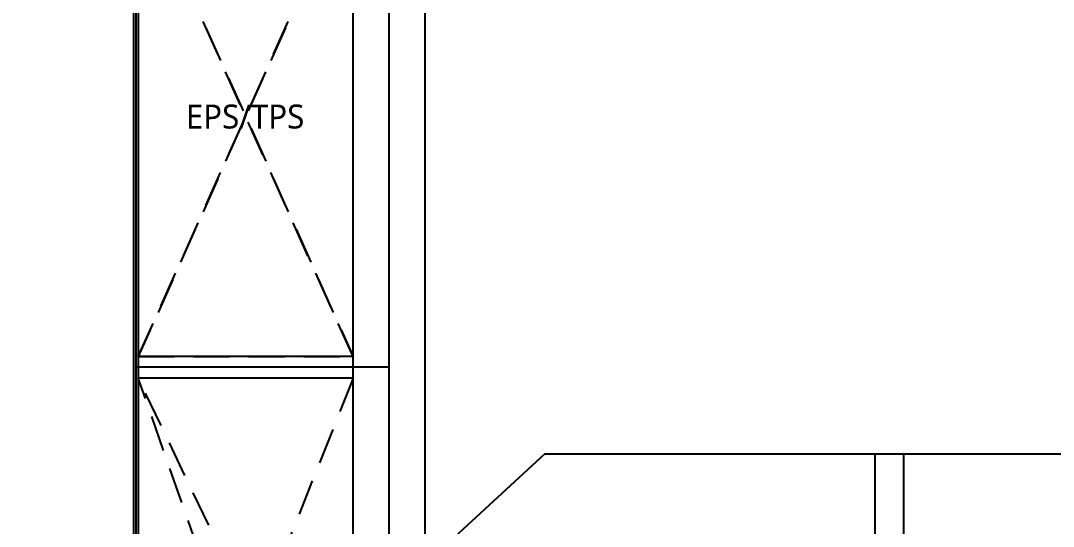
# Model space of a CAD drawing. Header units: millimetres. Extents: x 7294529 to 7346664, y 234399 to 276449.
# Drawn here: x 7308909 to 7313213, y 252842 to 254949 of the extents above; entities that cross this region are included whole.
import ezdxf
from ezdxf.enums import TextEntityAlignment as Align
from ezdxf.xclip import XClip

# ---------------------------------------------------------------- set-up
doc = ezdxf.new("R2010")
doc.units = ezdxf.units.MM
doc.header["$LTSCALE"] = 100
doc.header["$XCLIPFRAME"] = 2
for name, pattern in [('C-303-L-TF_39B+59C$0$CEN', [62, 60, -1, 0, -1]), ('C-303-L-TF_39B+59C$0$HID', [2.3, 1.5, -0.8]), ('C-303-L-TF_39B+59C$0$HID_1', [2.3, 1.5, -0.8]), ('U-59C-EX$0$CEN', [62, 60, -1, 0, -1])]:
    doc.linetypes.add(name, pattern=pattern)
for name, color, linetype in [('BP', 7, 'Continuous'), ('C-303-L-TF_39B+59C$0$CEN', 1, 'C-303-L-TF_39B+59C$0$CEN'), ('C-303-L-TF_39B+59C$0$COL', 2, 'Continuous'), ('C-303-L-TF_39B+59C$0$ETC', 6, 'Continuous'), ('C-303-L-TF_39B+59C$0$OPEN', 1, 'C-303-L-TF_39B+59C$0$HID'), ('C-303-L-TF_39B+59C$0$S-구조선', 4, 'Continuous'), ('C-303-L-TF_39B+59C$0$WAL', 3, 'Continuous'), ('U-59C-EX$0$CEN', 1, 'U-59C-EX$0$CEN')]:
    doc.layers.add(name, color=color, linetype=linetype)
for name, color, linetype, plot in [('C-303-L-TF_39B+59C$0$Defpoint', 142, 'Continuous', False), ('CUT-LINE', 105, 'Continuous', False), ('U-59C-EX$0$MC', 152, 'Continuous', False)]:
    doc.layers.add(name, color=color, linetype=linetype, plot=plot)
doc.styles.add('C-303-L-TF_39B+59C$0$맑은 고딕', font='')
doc.styles.get('C-303-L-TF_39B+59C$0$맑은 고딕').set_extended_font_data('Malgun Gothic')

# ---------------------------------------------------------------- blocks, each defined once
blk = doc.blocks.new('U-59C-EX')
at = {"layer": 'U-59C-EX$0$CEN'}
for p, q in [((4055, 2175), (4055, -1985)), ((6195, 2175), (6195, -715))]:
    blk.add_line(p, q, dxfattribs=at)
at = {"layer": 'U-59C-EX$0$MC'}
for p, q in [((4175, 2175), (4175, -1985)), ((6315, 2175), (6315, -1985))]:
    blk.add_line(p, q, dxfattribs=at)
blk = doc.blocks.new('C-303-L-TF_39B+59C$0$S-구조선')
at = {"layer": 'C-303-L-TF_39B+59C$0$S-구조선', "linetype": 'C-303-L-TF_39B+59C$0$HID_1'}
for p, q in [((-6455, -2125), (-7350, -125)), ((-6455, -125), (-7350, -2125)), ((-7350, -2215), (-6455, -4470)), ((-7245, -4470), (-6455, -2215))]:
    blk.add_line(p, q, dxfattribs=at)
for points in [[(-6455, -2125), (-7350, -2125), (-7350, -125), (-6455, -125)], [(-6455, -4470), (-7245, -4470), (-7245, -2990), (-7350, -2990), (-7350, -2215), (-6455, -2215)]]:
    blk.add_lwpolyline(points, close=True, dxfattribs=at)
blk = doc.blocks.new('C-303-L-TF_39B+59C', base_point=(0, 0))
at = {"layer": 'C-303-L-TF_39B+59C$0$CEN'}
for p, q in [((4305, -870), (4305, 5295)), ((3250, 2120), (3250, -2545)), ((4305, -50), (3250, -50))]:
    blk.add_line(p, q, dxfattribs=at)
at = {"layer": 'C-303-L-TF_39B+59C$0$COL'}
for p, q in [((4455, -870), (4455, 5145)), ((4155, -870), (4155, 1995))]:
    blk.add_line(p, q, dxfattribs=at)
at = {"layer": 'C-303-L-TF_39B+59C$0$ETC'}
for p, q in [((3240, 1995), (3240, -2350)), ((3260, 1995), (3260, -2350))]:
    blk.add_line(p, q, dxfattribs=at)
at = {"layer": 'C-303-L-TF_39B+59C$0$OPEN'}
for p, q in [((4155, 1995), (3260, -5)), ((4155, -5), (3260, 1995)), ((4155, -95), (3260, -2350)), ((4050, -1745.3), (3260, -95))]:
    blk.add_line(p, q, dxfattribs=at)
at = {"layer": 'C-303-L-TF_39B+59C$0$WAL'}
for p, q in [((4155, -5), (3260, -5)), ((4155, -95), (3260, -95))]:
    blk.add_line(p, q, dxfattribs=at)
blk.add_lwpolyline([(3260, -5), (3260, -95)], dxfattribs=at)
at = {"layer": 'C-303-L-TF_39B+59C$0$S-구조선', "xscale": -1}
blk.add_blockref('C-303-L-TF_39B+59C$0$S-구조선', (-3195, 2120), dxfattribs=at)
at = {"layer": 'C-303-L-TF_39B+59C$0$Defpoint', "linetype": 'Continuous', "style": 'C-303-L-TF_39B+59C$0$맑은 고딕'}
blk.add_text('EPS/TPS', height=100, dxfattribs=at).set_placement((3705, 995), align=Align.MIDDLE_CENTER)

msp = doc.modelspace()

# ---------------------------------------------------------------- block references
at = {"layer": 'BP'}
ref = msp.add_blockref('U-59C-EX', (7306274.4, 251009.4), dxfattribs=at)
XClip(ref).set_block_clipping_path([(12590, -7184.9999999999), (0, -7184.9999999999), (0, 300.0000000002), (4055.0000000028, 300.0000000099), (4055.0000000028, 1674.9999999992), (4320, 1674.9999999992), (4820, 2135.0000000001), (12590.0000000009, 2135.0000000001)])

# ---------------------------------------------------------------- next in the draw order: linework, layer by layer
at = {"layer": 'CUT-LINE'}
msp.add_lwpolyline([(7318864.4, 243824.4), (7306274.4, 243824.4), (7306274.4, 251309.4), (7310329.4, 251309.4), (7310329.4, 252684.4), (7310594.4, 252684.4), (7311094.4, 253144.4), (7318864.4, 253144.4)], close=True, dxfattribs=at)

# ---------------------------------------------------------------- next in the draw order: block references
at = {"layer": 'BP'}
msp.add_blockref('C-303-L-TF_39B+59C', (7306139.4, 253554.4), dxfattribs=at)

doc.saveas('drawing.dxf')
